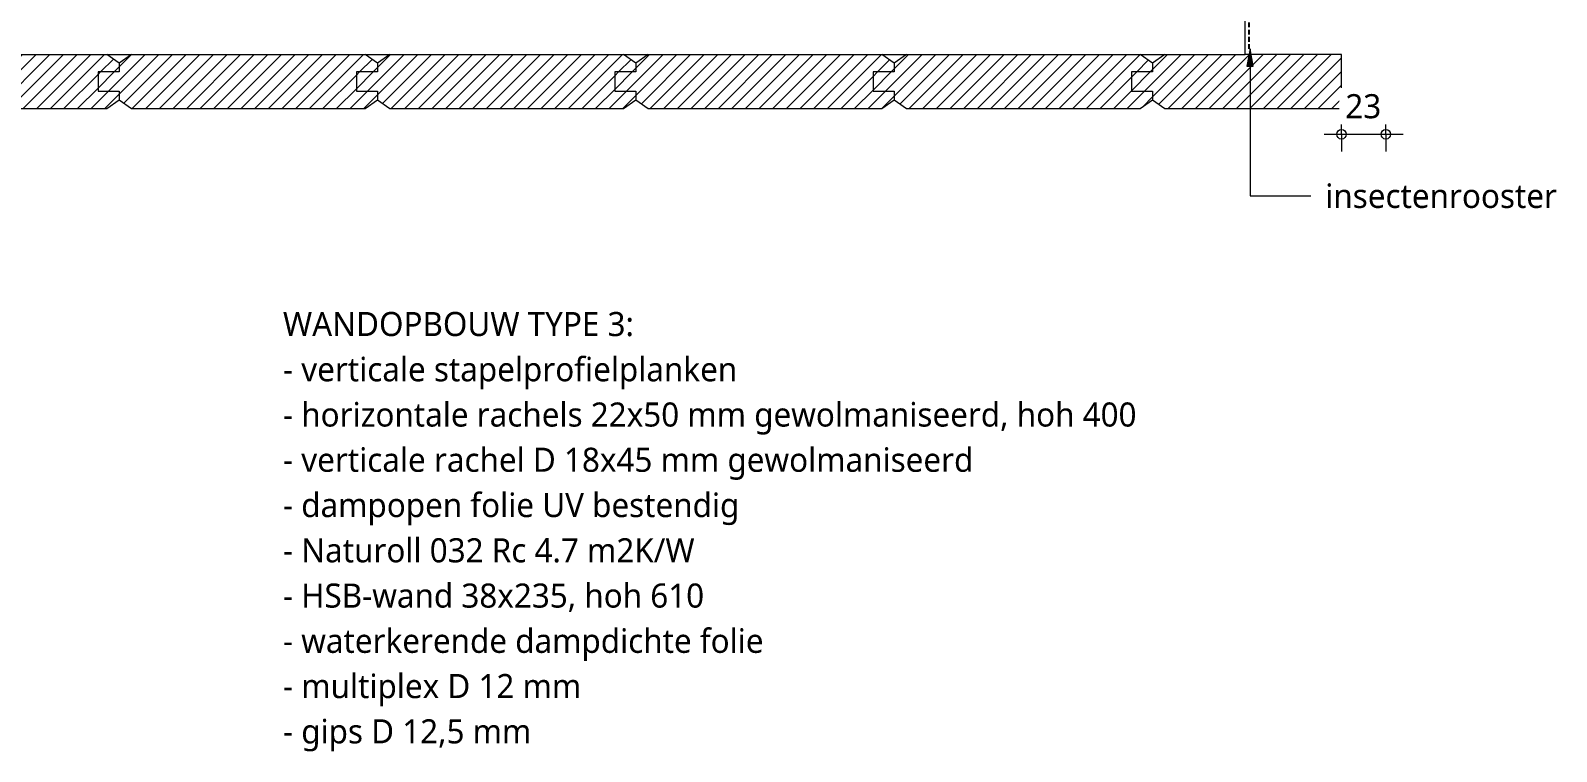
# Model space of a CAD drawing. Header units: millimetres. Extents: x -435 to 27166, y -19117 to 26500.
# Drawn here: x 2276 to 3067, y 19135 to 19509 of the extents above; entities that cross this region are included whole.
import ezdxf

# ---------------------------------------------------------------- set-up
doc = ezdxf.new("R2010")
doc.units = ezdxf.units.MM
doc.linetypes.add('MV_hidden', pattern=[3.75, 2.5, -1.25])
for name, color, linetype, lineweight in [('A-ANNO-DIMS', 211, 'Continuous', 13), ('A-ANNO-DIMS-5', 211, 'Continuous', 13), ('A-DETL', 90, 'Continuous', 13), ('A-DETL-GENF', 92, 'Continuous', 18), ('G-ANNO-TEXT', 231, 'Continuous', 13)]:
    doc.layers.add(name, color=color, linetype=linetype, lineweight=lineweight)
doc.styles.add('Segoe UI_3', font='segoeui.ttf', dxfattribs={"height": 12.5})
doc.styles.add('Segoe UI_B', font='segoeui.ttf', dxfattribs={"height": 12.5})
doc.dimstyles.new('2_5_mm', dxfattribs={"dimscale": 304.8, "dimtxt": 13.092049, "dimasz": 0.016404, "dimexe": 0.029528, "dimexo": 0.0625, "dimgap": 0.014764, "dimtad": 1, "dimdec": 0, "dimzin": 0, "dimdsep": 46, "dimtxsty": 'Segoe UI_3', "dimblk1": 'DOTBLANK', "dimblk2": 'DOTBLANK', "dimsah": 1, "dimcen": 0.09, "dimdle": 0.029528, "dimazin": 0, "dimtfac": 1, "dimtdec": 4, "dimtix": 1, "dimtmove": 0, "dimatfit": 3, "dimfxl": 0.029528, "dimfxlon": 1, "dimtvp": 1, "dimtfill": 1, "dimtolj": 1, "dimtzin": 0, "dimarcsym": 2})
pattern_1 = [(45, (0, 0), (-3.5355339, 3.5355339), [])]

# ---------------------------------------------------------------- blocks, each defined once
blk = doc.blocks.new('DIMBLOCK52-Details Appartement')
at = {"layer": 'A-ANNO-DIMS-5'}
for p, q in [((2955.58, 19455.21), (2955.58, 19464.21)), ((2978.58, 19455.21), (2978.58, 19464.21)), ((2946.58, 19455.21), (2987.58, 19455.21)), ((2955.58, 19455.21), (2955.58, 19446.21)), ((2978.58, 19455.21), (2978.58, 19446.21))]:
    blk.add_line(p, q, dxfattribs=at)
for centre in [(2955.58, 19455.21), (2978.58, 19455.21)]:
    blk.add_circle(centre, 2.5, dxfattribs=at)
at = {"layer": 'A-ANNO-DIMS-5', "color": 0, "insert": (2957.56, 19476.02), "char_height": 12.5, "width": 22.8516, "attachment_point": 1, "line_spacing_factor": 1.142579, "style": 'Segoe UI_3', "bg_fill": 3, "box_fill_scale": 1.25, "bg_fill_color": 9, "bg_fill_true_color": 13158600, "bg_fill_transparency": 0}
blk.add_mtext('23', dxfattribs=at)
blk = doc.blocks.new('_DotBlank')
at = {"color": 0, "linetype": 'ByBlock', "lineweight": -2}
blk.add_line((-0.5, 0), (-1, 0), dxfattribs=at)
blk.add_circle((0, 0), 0.5, dxfattribs=at)

msp = doc.modelspace()

# ---------------------------------------------------------------- hatches: boundary and pattern name
at = {"layer": 'A-DETL-GENF', "lineweight": 13}
h = msp.add_hatch(dxfattribs=at)
h.set_pattern_fill('FP_33', color=250, style=0, pattern_type=2)
h.set_pattern_definition(pattern_1)
h.paths.add_polyline_path([(2194, 19468.56), (2315.15, 19468.56), (2321.58, 19473.06), (2321.58, 19477.56), (2310.58, 19477.56), (2310.58, 19487.56), (2321.58, 19487.56), (2321.58, 19492.06), (2315.15, 19496.56), (2194, 19496.56), (2187.58, 19492.06), (2187.58, 19487.56), (2176.58, 19487.56), (2176.58, 19477.56), (2187.58, 19477.56), (2187.58, 19473.06)])
h = msp.add_hatch(dxfattribs=at)
h.set_pattern_fill('FP_33', color=250, style=0, pattern_type=2)
h.set_pattern_definition(pattern_1)
h.paths.add_polyline_path([(2328, 19468.56), (2449.15, 19468.56), (2455.58, 19473.06), (2455.58, 19477.56), (2444.58, 19477.56), (2444.58, 19487.56), (2455.58, 19487.56), (2455.58, 19492.06), (2449.15, 19496.56), (2328, 19496.56), (2321.58, 19492.06), (2321.58, 19487.56), (2310.58, 19487.56), (2310.58, 19477.56), (2321.58, 19477.56), (2321.58, 19473.06)])
h = msp.add_hatch(dxfattribs=at)
h.set_pattern_fill('FP_33', color=250, style=0, pattern_type=2)
h.set_pattern_definition(pattern_1)
h.paths.add_polyline_path([(2462, 19468.56), (2583.15, 19468.56), (2589.58, 19473.06), (2589.58, 19477.56), (2578.58, 19477.56), (2578.58, 19487.56), (2589.58, 19487.56), (2589.58, 19492.06), (2583.15, 19496.56), (2462, 19496.56), (2455.58, 19492.06), (2455.58, 19487.56), (2444.58, 19487.56), (2444.58, 19477.56), (2455.58, 19477.56), (2455.58, 19473.06)])
h = msp.add_hatch(dxfattribs=at)
h.set_pattern_fill('FP_33', color=250, style=0, pattern_type=2)
h.set_pattern_definition(pattern_1)
h.paths.add_polyline_path([(2596, 19468.56), (2717.15, 19468.56), (2723.58, 19473.06), (2723.58, 19477.56), (2712.58, 19477.56), (2712.58, 19487.56), (2723.58, 19487.56), (2723.58, 19492.06), (2717.15, 19496.56), (2596, 19496.56), (2589.58, 19492.06), (2589.58, 19487.56), (2578.58, 19487.56), (2578.58, 19477.56), (2589.58, 19477.56), (2589.58, 19473.06)])
h = msp.add_hatch(dxfattribs=at)
h.set_pattern_fill('FP_33', color=250, style=0, pattern_type=2)
h.set_pattern_definition(pattern_1)
h.paths.add_polyline_path([(2730, 19468.56), (2851.15, 19468.56), (2857.58, 19473.06), (2857.58, 19477.56), (2846.58, 19477.56), (2846.58, 19487.56), (2857.58, 19487.56), (2857.58, 19492.06), (2851.15, 19496.56), (2730, 19496.56), (2723.58, 19492.06), (2723.58, 19487.56), (2712.58, 19487.56), (2712.58, 19477.56), (2723.58, 19477.56), (2723.58, 19473.06)])
h = msp.add_hatch(dxfattribs=at)
h.set_pattern_fill('FP_33', color=250, style=0, pattern_type=2)
h.set_pattern_definition(pattern_1)
h.paths.add_polyline_path([(2955.58, 19468.56), (2955.58, 19496.56), (2864, 19496.56), (2857.58, 19492.06), (2857.58, 19487.56), (2846.58, 19487.56), (2846.58, 19477.56), (2857.58, 19477.56), (2857.58, 19473.06), (2864, 19468.56), (2929.23, 19468.56)])
at = {"layer": 'G-ANNO-TEXT'}
msp.add_hatch(color=7, dxfattribs=at).paths.add_polyline_path([(2908.15, 19499.51), (2906.56, 19490.51), (2909.73, 19490.51)])

# ---------------------------------------------------------------- linework, layer by layer
at = {"layer": 'A-DETL', "linetype": 'MV_hidden', "lineweight": 25}
msp.add_line((2907.49, 19531.96), (2907.49, 19498.18), dxfattribs=at)
at = {"layer": 'A-DETL', "lineweight": 18}
for p, q in [((2905.58, 19496.56), (2905.58, 19518.56)), ((1913.15, 19496.56), (2905.58, 19496.56)), ((2321.58, 19492.06), (2315.15, 19496.56)), ((2328, 19496.56), (2321.58, 19492.06)), ((2455.58, 19492.06), (2449.15, 19496.56)), ((2462, 19496.56), (2455.58, 19492.06)), ((2589.58, 19492.06), (2583.15, 19496.56)), ((2596, 19496.56), (2589.58, 19492.06)), ((2723.58, 19492.06), (2717.15, 19496.56)), ((2730, 19496.56), (2723.58, 19492.06)), ((2857.58, 19492.06), (2851.15, 19496.56)), ((2864, 19496.56), (2857.58, 19492.06)), ((2955.58, 19496.56), (2905.58, 19496.56)), ((2955.58, 19468.56), (2955.58, 19496.56)), ((2321.58, 19487.56), (2310.58, 19487.56)), ((2310.58, 19487.56), (2310.58, 19477.56)), ((2321.58, 19492.06), (2321.58, 19487.56)), ((2455.58, 19487.56), (2444.58, 19487.56)), ((2444.58, 19487.56), (2444.58, 19477.56)), ((2455.58, 19492.06), (2455.58, 19487.56)), ((2589.58, 19487.56), (2578.58, 19487.56)), ((2578.58, 19487.56), (2578.58, 19477.56)), ((2589.58, 19492.06), (2589.58, 19487.56)), ((2723.58, 19487.56), (2712.58, 19487.56)), ((2712.58, 19487.56), (2712.58, 19477.56)), ((2723.58, 19492.06), (2723.58, 19487.56)), ((2857.58, 19487.56), (2846.58, 19487.56)), ((2846.58, 19487.56), (2846.58, 19477.56)), ((2857.58, 19492.06), (2857.58, 19487.56)), ((2310.58, 19477.56), (2321.58, 19477.56)), ((2315.15, 19468.56), (2321.58, 19473.06)), ((2321.58, 19477.56), (2321.58, 19473.06)), ((2321.58, 19473.06), (2328, 19468.56)), ((2444.58, 19477.56), (2455.58, 19477.56)), ((2449.15, 19468.56), (2455.58, 19473.06)), ((2455.58, 19477.56), (2455.58, 19473.06)), ((2455.58, 19473.06), (2462, 19468.56)), ((2578.58, 19477.56), (2589.58, 19477.56)), ((2583.15, 19468.56), (2589.58, 19473.06)), ((2589.58, 19477.56), (2589.58, 19473.06)), ((2589.58, 19473.06), (2596, 19468.56)), ((2712.58, 19477.56), (2723.58, 19477.56)), ((2717.15, 19468.56), (2723.58, 19473.06)), ((2723.58, 19477.56), (2723.58, 19473.06)), ((2723.58, 19473.06), (2730, 19468.56)), ((2846.58, 19477.56), (2857.58, 19477.56)), ((2851.15, 19468.56), (2857.58, 19473.06)), ((2857.58, 19477.56), (2857.58, 19473.06)), ((2857.58, 19473.06), (2864, 19468.56)), ((2194, 19468.56), (2315.15, 19468.56)), ((2328, 19468.56), (2449.15, 19468.56)), ((2462, 19468.56), (2583.15, 19468.56)), ((2596, 19468.56), (2717.15, 19468.56)), ((2730, 19468.56), (2851.15, 19468.56)), ((2864, 19468.56), (2955.58, 19468.56))]:
    msp.add_line(p, q, dxfattribs=at)
at = {"layer": 'G-ANNO-TEXT', "color": 250}
for p, q in [((2908.15, 19499.51), (2906.56, 19490.51)), ((2909.73, 19490.51), (2908.15, 19499.51)), ((2908.15, 19499.51), (2908.15, 19423.21)), ((2906.56, 19490.51), (2909.73, 19490.51)), ((2908.15, 19423.21), (2939.65, 19423.21))]:
    msp.add_line(p, q, dxfattribs=at)

# ---------------------------------------------------------------- texts
at = {"layer": 'G-ANNO-TEXT', "color": 7, "char_height": 12.5, "attachment_point": 1}
for s, insert, width, style in [('insectenrooster', (2947.15, 19429.46), 143.9029, 'Segoe UI_3'), ('WANDOPBOUW TYPE 3:', (2406.52, 19363.01), 243.3122, 'Segoe UI_B'), ('- verticale stapelprofielplanken', (2406.52, 19339.53), 288.6075, 'Segoe UI_3'), ('- horizontale rachels 22x50 mm gewolmaniseerd, hoh 400', (2406.52, 19316.05), 543.5441, 'Segoe UI_3'), ('- verticale rachel D 18x45 mm gewolmaniseerd', (2406.52, 19292.57), 440.1264, 'Segoe UI_3'), ('- dampopen folie UV bestendig', (2406.52, 19269.09), 296.2235, 'Segoe UI_3'), ('- Naturoll 032 Rc 4.7 m2K/W', (2406.52, 19245.61), 270.5695, 'Segoe UI_3'), ('- HSB-wand 38x235, hoh 610', (2406.52, 19222.12), 273.3754, 'Segoe UI_3'), ('- waterkerende dampdichte folie', (2406.52, 19198.64), 306.6455, 'Segoe UI_3'), ('- multiplex D 12 mm', (2406.52, 19175.16), 194.0084, 'Segoe UI_3'), ('- gips D 12,5 mm', (2406.52, 19151.68), 162.3417, 'Segoe UI_3')]:
    msp.add_mtext(s, dxfattribs=dict(at, insert=insert, width=width, style=style))

# ---------------------------------------------------------------- next in the draw order: dimensions: what is measured, and where the dimension line sits
at = {"layer": 'A-ANNO-DIMS'}
dim = msp.add_linear_dim(base=(2978.58, 19455.21), p1=(2955.58, 19464.21), p2=(2978.58, 19464.21), dimstyle='2_5_mm', override={"dimpost": '<>', "dimfxl": 23}, dxfattribs=at)
dim.commit()
dim.dimension.update_dxf_attribs({"geometry": 'DIMBLOCK52-Details Appartement', "text_midpoint": (2967.08, 19466.18)})

doc.saveas('drawing.dxf')
